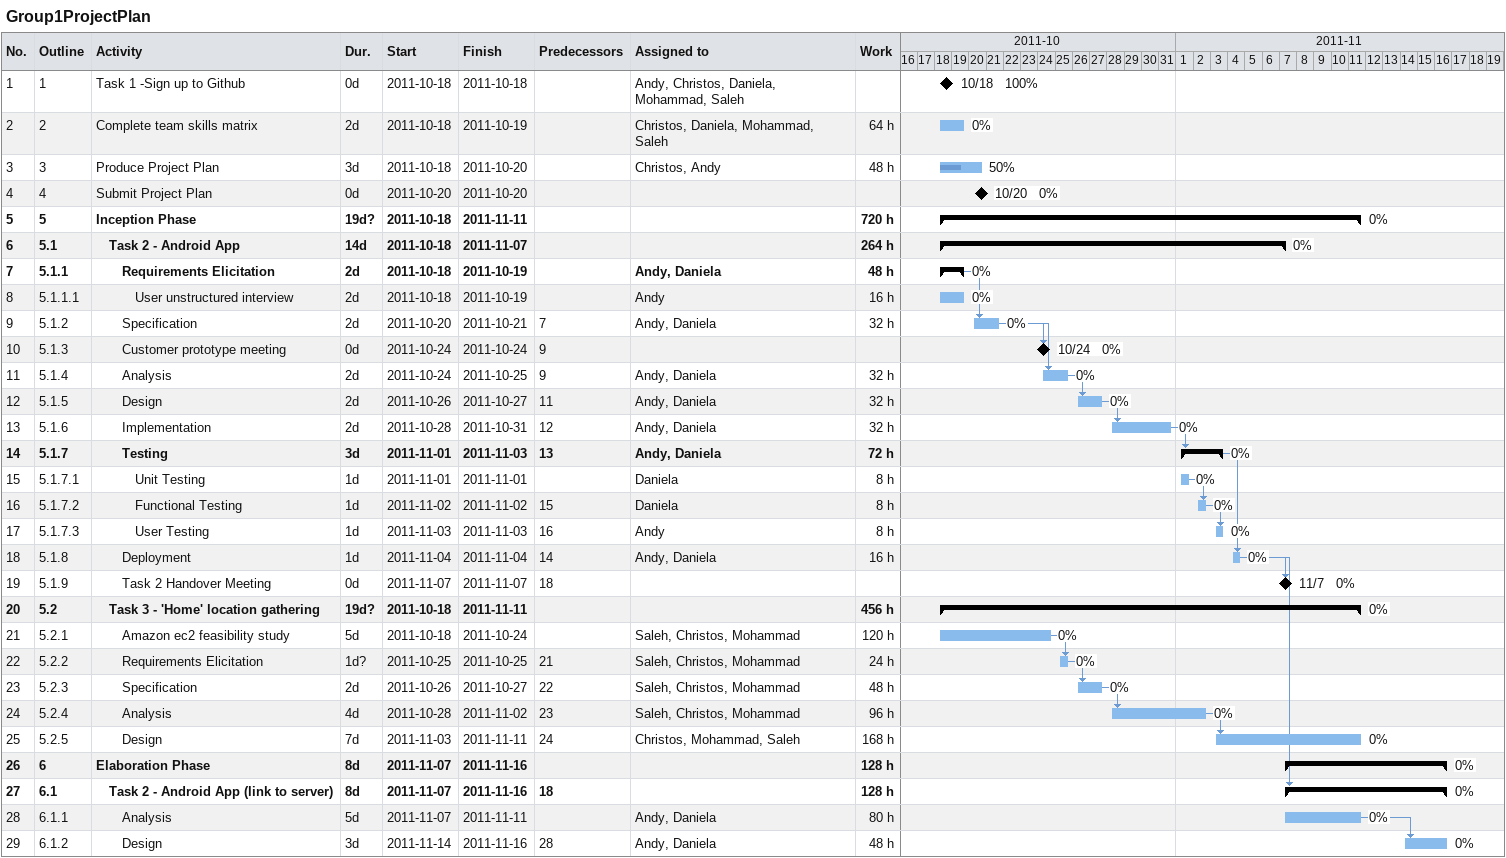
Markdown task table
Group1ProjectPlan

| ID | WBS | Task | Duration | Start | Finish | Predecessors | Resources | % complete | Work (h) |
|---|---|---|---|---|---|---|---|---|---|
| 1 | 1 | Task 1 -Sign up to Github | 0d | 2011-10-18 | 2011-10-18 |  | Andy, Christos, Daniela, Mohammad, Saleh | 100 |  |
| 2 | 2 | Complete team skills matrix | 2d | 2011-10-18 | 2011-10-19 |  | Christos, Daniela, Mohammad, Saleh | 0 | 64 |
| 3 | 3 | Produce Project Plan | 3d | 2011-10-18 | 2011-10-20 |  | Christos, Andy | 50 | 48 |
| 4 | 4 | Submit Project Plan | 0d | 2011-10-20 | 2011-10-20 |  |  | 0 |  |
| 5 | 5 | **Inception Phase** | 19d? | 2011-10-18 | 2011-11-11 |  |  | 0 | 720 |
| 6 | 5.1 | **Task 2 - Android App** | 14d | 2011-10-18 | 2011-11-07 |  |  | 0 | 264 |
| 7 | 5.1.1 | **Requirements Elicitation** | 2d | 2011-10-18 | 2011-10-19 |  | Andy, Daniela | 0 | 48 |
| 8 | 5.1.1.1 | User unstructured interview | 2d | 2011-10-18 | 2011-10-19 |  | Andy | 0 | 16 |
| 9 | 5.1.2 | Specification | 2d | 2011-10-20 | 2011-10-21 | 7 | Andy, Daniela | 0 | 32 |
| 10 | 5.1.3 | Customer prototype meeting | 0d | 2011-10-24 | 2011-10-24 | 9 |  | 0 |  |
| 11 | 5.1.4 | Analysis | 2d | 2011-10-24 | 2011-10-25 | 9 | Andy, Daniela | 0 | 32 |
| 12 | 5.1.5 | Design | 2d | 2011-10-26 | 2011-10-27 | 11 | Andy, Daniela | 0 | 32 |
| 13 | 5.1.6 | Implementation | 2d | 2011-10-28 | 2011-10-31 | 12 | Andy, Daniela | 0 | 32 |
| 14 | 5.1.7 | **Testing** | 3d | 2011-11-01 | 2011-11-03 | 13 | Andy, Daniela | 0 | 72 |
| 15 | 5.1.7.1 | Unit Testing | 1d | 2011-11-01 | 2011-11-01 |  | Daniela | 0 | 8 |
| 16 | 5.1.7.2 | Functional Testing | 1d | 2011-11-02 | 2011-11-02 | 15 | Daniela | 0 | 8 |
| 17 | 5.1.7.3 | User Testing | 1d | 2011-11-03 | 2011-11-03 | 16 | Andy | 0 | 8 |
| 18 | 5.1.8 | Deployment | 1d | 2011-11-04 | 2011-11-04 | 14 | Andy, Daniela | 0 | 16 |
| 19 | 5.1.9 | Task 2 Handover Meeting | 0d | 2011-11-07 | 2011-11-07 | 18 |  | 0 |  |
| 20 | 5.2 | **Task 3 - 'Home' location gathering** | 19d? | 2011-10-18 | 2011-11-11 |  |  | 0 | 456 |
| 21 | 5.2.1 | Amazon ec2 feasibility study | 5d | 2011-10-18 | 2011-10-24 |  | Saleh, Christos, Mohammad | 0 | 120 |
| 22 | 5.2.2 | Requirements Elicitation | 1d? | 2011-10-25 | 2011-10-25 | 21 | Saleh, Christos, Mohammad | 0 | 24 |
| 23 | 5.2.3 | Specification | 2d | 2011-10-26 | 2011-10-27 | 22 | Saleh, Christos, Mohammad | 0 | 48 |
| 24 | 5.2.4 | Analysis | 4d | 2011-10-28 | 2011-11-02 | 23 | Saleh, Christos, Mohammad | 0 | 96 |
| 25 | 5.2.5 | Design | 7d | 2011-11-03 | 2011-11-11 | 24 | Christos, Mohammad, Saleh | 0 | 168 |
| 26 | 6 | **Elaboration Phase** | 8d | 2011-11-07 | 2011-11-16 |  |  | 0 | 128 |
| 27 | 6.1 | **Task 2 - Android App (link to server)** | 8d | 2011-11-07 | 2011-11-16 | 18 |  | 0 | 128 |
| 28 | 6.1.1 | Analysis | 5d | 2011-11-07 | 2011-11-11 |  | Andy, Daniela | 0 | 80 |
| 29 | 6.1.2 | Design | 3d | 2011-11-14 | 2011-11-16 | 28 | Andy, Daniela | 0 | 48 |
